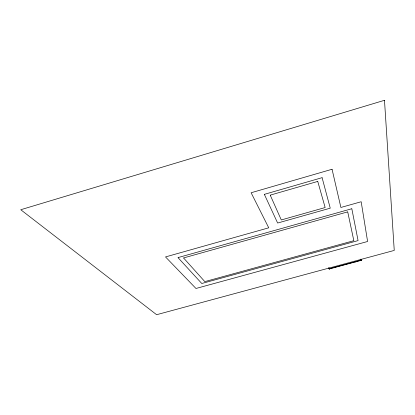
<?xml version="1.0" encoding="UTF-8"?>
<svg xmlns="http://www.w3.org/2000/svg" width="415" height="415" viewBox="0 0 415 415"><rect width="100%" height="100%" fill="white"/><g stroke="black" fill="none" stroke-linecap="round" stroke-linejoin="round"><path stroke-width="0.62" d="M264.381 194.35L322.097 177.667M270.253 195.123L317.75 181.412M264.417 194.495L277.64 223.042L330.247 208.174L322.139 177.812M270.284 195.268L281.292 219.95L325.153 207.542L317.791 181.557M178.071 257.58L351.811 208.735M183.643 257.933L347.713 211.868M183.663 258.063L204.818 281.614L353.834 240.69L347.749 212.003M178.097 257.715L201.783 283.492L358.078 240.601L351.853 208.87M329.152 268.785L361.237 260.112M361.283 260.329L329.225 268.993L328.872 267.758M329.131 268.645L329.266 269.05L329.635 268.951L329.5 268.546M356.288 261.746L355.541 261.948L355.448 261.528M361.263 260.402L360.889 260.501L360.801 260.081L361.18 259.982L361.263 260.402L360.931 259.085M333.686 267.416L333.816 267.82L334.926 267.519L334.796 267.115M334.059 267.312L334.184 267.717M328.924 267.815L329.266 269.05M384.487 100.295L20.75 209.731L156.621 314.705L394.25 250.421L384.487 100.295M332.057 169.263L251.122 192.752L268.738 227.814L165.512 256.927L195.973 288.477L367.602 241.494L361.175 201.747L340.897 207.464L332.057 169.263"/></g></svg>
